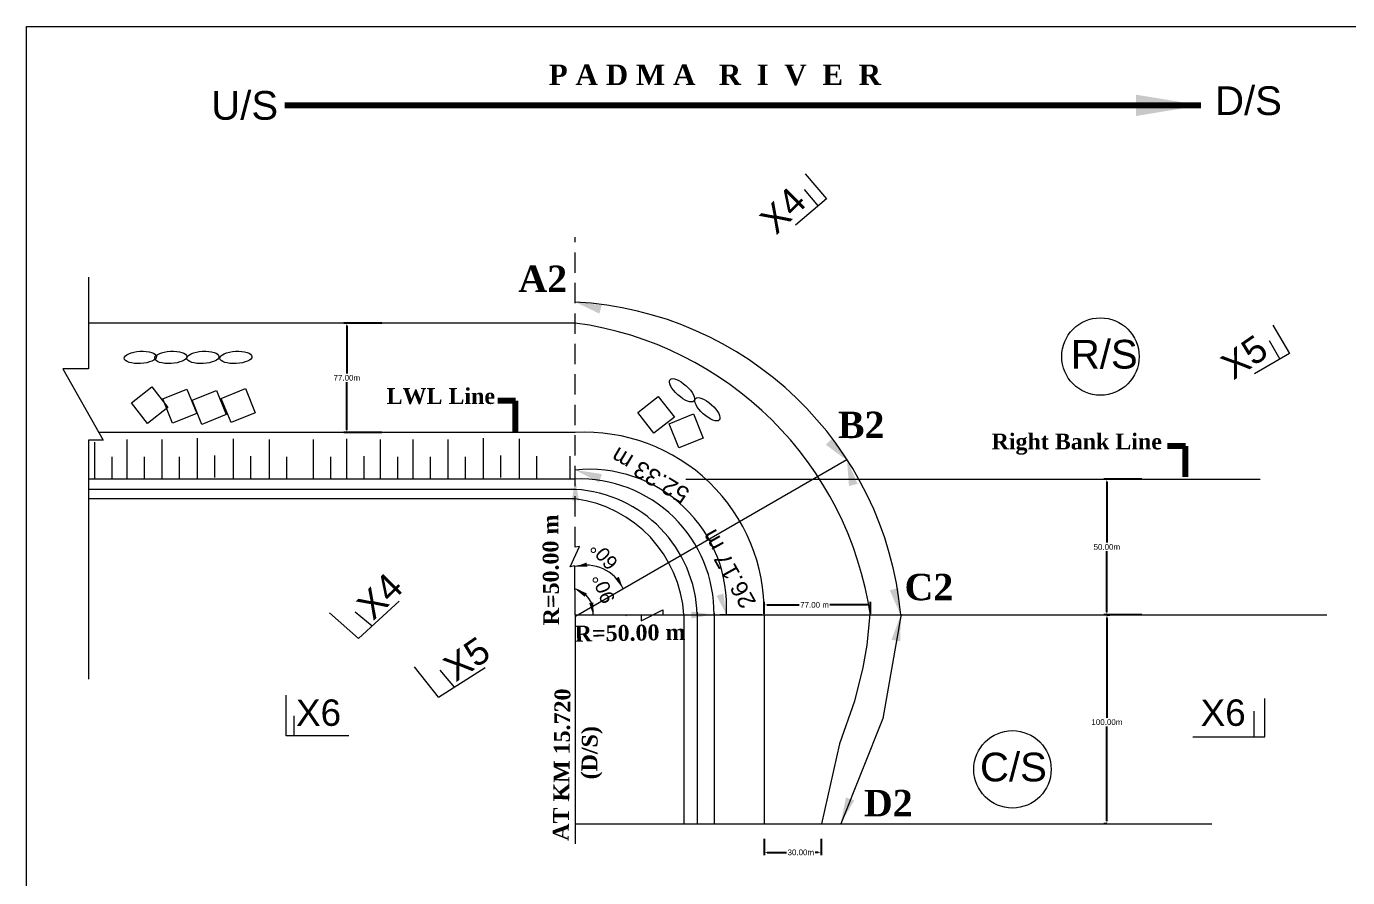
# Model space of a CAD drawing. Header units: inches. Extents: x -885 to 26362, y -28010 to 990.
# Drawn here: x 4309.9 to 4391.1, y -19602 to -19549.6 of the extents above; entities that cross this region are included whole.
import ezdxf

# ---------------------------------------------------------------- set-up
doc = ezdxf.new("R2010")
doc.units = ezdxf.units.IN
doc.header["$MEASUREMENT"] = 0
doc.header["$PDMODE"] = 3
doc.linetypes.add('DASHED2', pattern=[0.375, 0.25, -0.125])
doc.layers.add('LINE', color=7, linetype='Continuous')
doc.layers.add('Long Section Labels', color=7, linetype='Continuous', lineweight=9)
doc.styles.add('Arial-200', font='arial.ttf')
doc.styles.get("Standard").update_dxf_attribs({"font": 'arial.ttf'})
doc.dimstyles.get("Standard").update_dxf_attribs({"dimtxt": 0.18, "dimasz": 0.18, "dimexe": 0.18, "dimexo": 0.0625, "dimgap": 0.09, "dimtad": 0, "dimtih": 1, "dimtoh": 1, "dimdec": 4, "dimzin": 0, "dimdsep": 46, "dimtxsty": 'Standard', "dimcen": 0.09, "dimadec": 0, "dimazin": 0, "dimtfac": 1, "dimtdec": 4, "dimtofl": 0, "dimtmove": 0, "dimatfit": 3, "dimfxl": 1, "dimtolj": 1, "dimtzin": 0, "dimarcsym": 0})

# ---------------------------------------------------------------- blocks, each defined once
blk = doc.blocks.new('*D64')
at = {"color": 0, "linetype": 'ByBlock', "lineweight": -2, "ltscale": 0.5, "transparency": 16777216}
for p, q in [((4331.731, -19567.86), (4329.402, -19567.86)), ((4329.582, -19568.04), (4329.582, -19570.961)), ((4329.582, -19574.42), (4329.582, -19571.499)), ((4331.731, -19574.6), (4329.402, -19574.6))]:
    blk.add_line(p, q, dxfattribs=at)
at = {"color": 0, "linetype": 'ByBlock', "ltscale": 0.5, "transparency": 16777216}
for points in [[(4329.552, -19568.04), (4329.612, -19568.04), (4329.582, -19567.86)], [(4329.552, -19574.42), (4329.612, -19574.42), (4329.582, -19574.6)]]:
    blk.add_solid(points, dxfattribs=at)
at = {"layer": 'Defpoints', "color": 0, "linetype": 'ByBlock', "ltscale": 0.5, "transparency": 16777216}
for p in [(4331.794, -19567.86), (4329.582, -19574.6), (4331.794, -19574.6)]:
    blk.add_point(p, dxfattribs=at)
at = {"color": 0, "linetype": 'ByBlock', "lineweight": 20, "ltscale": 0.5, "transparency": 16777216, "insert": (4329.582, -19571.23), "char_height": 0.18, "attachment_point": 5}
blk.add_mtext('\\A1;{\\H1.95x;77.00m}', dxfattribs=at)
blk = doc.blocks.new('*D65')
at = {"color": 0, "linetype": 'ByBlock', "lineweight": -2, "ltscale": 0.5, "transparency": 16777216}
for p, q in [((4355.254, -19599.586), (4355.254, -19600.6)), ((4358.747, -19599.586), (4358.747, -19600.6)), ((4355.434, -19600.42), (4356.623, -19600.42)), ((4358.567, -19600.42), (4358.386, -19600.42))]:
    blk.add_line(p, q, dxfattribs=at)
at = {"color": 0, "linetype": 'ByBlock', "ltscale": 0.5, "transparency": 16777216}
for points in [[(4355.434, -19600.39), (4355.434, -19600.45), (4355.254, -19600.42)], [(4358.567, -19600.39), (4358.567, -19600.45), (4358.747, -19600.42)]]:
    blk.add_solid(points, dxfattribs=at)
at = {"layer": 'Defpoints', "color": 0, "linetype": 'ByBlock', "ltscale": 0.5, "transparency": 16777216}
for p in [(4355.254, -19599.524), (4358.747, -19599.524), (4355.254, -19600.42)]:
    blk.add_point(p, dxfattribs=at)
at = {"color": 0, "linetype": 'ByBlock', "lineweight": 20, "ltscale": 0.5, "transparency": 16777216, "insert": (4357.505, -19600.42), "char_height": 0.18, "attachment_point": 5}
blk.add_mtext('\\A1;{\\H1.95x;30.00m}', dxfattribs=at)
blk = doc.blocks.new('*D66')
at = {"color": 0, "linetype": 'ByBlock', "lineweight": -2, "ltscale": 0.5, "transparency": 16777216}
for p, q in [((4378.478, -19577.456), (4376.148, -19577.456)), ((4376.328, -19577.636), (4376.328, -19581.364)), ((4376.328, -19585.63), (4376.328, -19581.902)), ((4378.478, -19585.81), (4376.148, -19585.81))]:
    blk.add_line(p, q, dxfattribs=at)
at = {"color": 0, "linetype": 'ByBlock', "ltscale": 0.5, "transparency": 16777216}
for points in [[(4376.298, -19577.636), (4376.358, -19577.636), (4376.328, -19577.456)], [(4376.298, -19585.63), (4376.358, -19585.63), (4376.328, -19585.81)]]:
    blk.add_solid(points, dxfattribs=at)
at = {"layer": 'Defpoints', "color": 0, "linetype": 'ByBlock', "ltscale": 0.5, "transparency": 16777216}
for p in [(4378.54, -19577.456), (4376.328, -19585.81), (4378.54, -19585.81)]:
    blk.add_point(p, dxfattribs=at)
at = {"color": 0, "linetype": 'ByBlock', "lineweight": 20, "ltscale": 0.5, "transparency": 16777216, "insert": (4376.328, -19581.633), "char_height": 0.18, "attachment_point": 5}
blk.add_mtext('\\A1;{\\H1.95x;50.00m}', dxfattribs=at)
blk = doc.blocks.new('*D67')
at = {"color": 0, "linetype": 'ByBlock', "lineweight": -2, "ltscale": 0.5, "transparency": 16777216}
for p, q in [((4355.254, -19585.747), (4355.254, -19585.017)), ((4361.781, -19585.747), (4361.781, -19585.017)), ((4355.434, -19585.197), (4357.401, -19585.197)), ((4361.601, -19585.197), (4359.298, -19585.197))]:
    blk.add_line(p, q, dxfattribs=at)
at = {"color": 0, "linetype": 'ByBlock', "ltscale": 0.5, "transparency": 16777216}
for points in [[(4355.434, -19585.167), (4355.434, -19585.227), (4355.254, -19585.197)], [(4361.601, -19585.167), (4361.601, -19585.227), (4361.781, -19585.197)]]:
    blk.add_solid(points, dxfattribs=at)
at = {"layer": 'Defpoints', "color": 0, "linetype": 'ByBlock', "ltscale": 0.5, "transparency": 16777216}
for p in [(4355.254, -19585.197), (4355.254, -19585.81), (4361.781, -19585.81)]:
    blk.add_point(p, dxfattribs=at)
at = {"color": 0, "linetype": 'ByBlock', "lineweight": 20, "ltscale": 0.5, "transparency": 16777216, "insert": (4358.349, -19585.197), "char_height": 0.18, "attachment_point": 5}
blk.add_mtext('\\A1;{\\H1.95x;77.00 m}', dxfattribs=at)
blk = doc.blocks.new('*D68')
at = {"color": 0, "linetype": 'ByBlock', "lineweight": -2, "ltscale": 0.5, "transparency": 16777216}
for p, q in [((4376.333, -19585.81), (4376.513, -19585.81)), ((4376.333, -19585.99), (4376.333, -19592.139)), ((4376.333, -19598.476), (4376.333, -19592.677)), ((4376.333, -19598.656), (4376.153, -19598.656))]:
    blk.add_line(p, q, dxfattribs=at)
at = {"color": 0, "linetype": 'ByBlock', "ltscale": 0.5, "transparency": 16777216}
for points in [[(4376.303, -19585.99), (4376.363, -19585.99), (4376.333, -19585.81)], [(4376.303, -19598.476), (4376.363, -19598.476), (4376.333, -19598.656)]]:
    blk.add_solid(points, dxfattribs=at)
at = {"layer": 'Defpoints', "color": 0, "linetype": 'ByBlock', "ltscale": 0.5, "transparency": 16777216}
for p in [(4376.328, -19585.81), (4376.333, -19598.656), (4376.345, -19598.656)]:
    blk.add_point(p, dxfattribs=at)
at = {"color": 0, "linetype": 'ByBlock', "lineweight": 20, "ltscale": 0.5, "transparency": 16777216, "insert": (4376.333, -19592.408), "char_height": 0.18, "attachment_point": 5}
blk.add_mtext('\\A1;{\\H1.95x;100.00m}', dxfattribs=at)

msp = doc.modelspace()

# ---------------------------------------------------------------- linework, layer by layer
at = {"color": 0, "linetype": 'DASHED2', "lineweight": 20, "ltscale": 5}
msp.add_line((4343.623299, -19581.639346), (4343.623299, -19562.574358), dxfattribs=at)
at = {"color": 1, "linetype": 'Continuous', "lineweight": 20, "ltscale": 0.5}
msp.add_line((4343.637929, -19585.899859), (4360.345205, -19576.253908), dxfattribs=at)
at = {"color": 0, "linetype": 'Continuous', "lineweight": 20, "ltscale": 0.5}
for p, q in [((4343.317688, -19582.851136), (4343.887252, -19581.61415)), ((4343.887252, -19581.61415), (4343.615533, -19581.640087)), ((4343.613747, -19582.790766), (4343.317688, -19582.851136)), ((4343.625409, -19585.810624), (4343.613747, -19582.790766)), ((4343.622977, -19585.81951), (4347.683146, -19585.806896)), ((4343.625406, -19585.809799), (4343.625406, -19599.886905)), ((4343.625406, -19585.809799), (4389.869922, -19585.809799)), ((4347.683146, -19585.806896), (4347.684454, -19586.17833)), ((4347.684454, -19586.17833), (4349.022281, -19585.498231)), ((4349.022281, -19585.498231), (4349.023227, -19585.802732)), ((4349.023227, -19585.802732), (4352.126625, -19585.793091)), ((4350.31855, -19585.809799), (4350.31855, -19598.655537)), ((4351.126853, -19585.65294), (4351.126853, -19598.655537)), ((4352.169924, -19585.701485), (4352.169924, -19598.655537)), ((4352.522163, -19585.791862), (4355.113926, -19585.78381)), ((4355.254214, -19585.809799), (4355.254214, -19598.655537)), ((4325.841763, -19593.247201), (4325.841763, -19590.749332)), ((4386.038403, -19593.306749), (4386.038403, -19590.947597)), ((4326.344649, -19593.247201), (4326.344649, -19592.011322)), ((4385.38066, -19593.306749), (4385.38066, -19591.724036)), ((4329.713894, -19593.247201), (4325.841763, -19593.247201)), ((4381.613768, -19593.306749), (4386.038403, -19593.306749)), ((4343.625406, -19598.655537), (4382.777428, -19598.655537))]:
    msp.add_line(p, q, dxfattribs=at)
for points in [[(4361.757867, -19585.769264), (4361.557813, -19587.678703), (4361.329052, -19589.0504), (4360.800659, -19591.112178), (4359.884719, -19593.741644), (4358.771777, -19598.655537)], [(4363.676115, -19585.774055), (4362.554861, -19592.180175), (4359.957925, -19598.655537)]]:
    msp.add_lwpolyline(points, dxfattribs=at)
for centre, radius, start, end in [((4342.497379, -19587.786443), 21.24957, 5.33739369, 86.96273081), ((4340.75928, -19588.914613), 21.24957, 8.27710504, 82.25409498), ((4344.236599, -19585.601766), 11.019579, 358.91827593, 93.19047267), ((4344.501636, -19585.299358), 8.442007, 356.53352575, 95.97206862), ((4343.918982, -19585.701485), 8.250942, 359.24782621, 92.05370663), ((4343.172821, -19586.049744), 7.963923, 1.7265224, 86.75734456), ((4342.625453, -19586.314686), 7.709647, 3.75485321, 82.56344237), ((4344.289615, -19585.280323), 2.530697, 25.22436435, 105.71617286), ((4344.289615, -19585.280323), 2.530697, 346.40037232, 347.92438676)]:
    msp.add_arc(centre, radius, start, end, dxfattribs=at)
at = {"linetype": 'ByBlock', "lineweight": 20, "ltscale": 0.5}
for points in [[(4345.114632, -19567.280505), (4345.266048, -19566.758696), (4343.624914, -19566.565354)], [(4359.431553, -19574.967083), (4359.041979, -19575.345822), (4360.372981, -19576.325176)], [(4345.098109, -19577.665058), (4345.267731, -19577.148881), (4343.634387, -19576.898104)], [(4360.466895, -19577.88413), (4360.994503, -19577.754356), (4360.341375, -19576.23642)], [(4363.502905, -19584.16315), (4362.976154, -19584.29636), (4363.639159, -19585.810007)], [(4363.082982, -19587.339128), (4363.616204, -19587.443463), (4363.662598, -19585.79163)], [(4360.79091, -19597.228358), (4360.283015, -19597.035346), (4359.957925, -19598.655537)]]:
    msp.add_solid(points, dxfattribs=at)
at = {"layer": 'LINE', "color": 7, "lineweight": 20, "ltscale": 0.5}
for p, q in [((4357.771485, -19558.68924), (4359.08245, -19560.229142)), ((4357.712593, -19559.649795), (4358.566328, -19560.665666)), ((4359.08245, -19560.229142), (4357.180098, -19561.838108)), ((4359.08245, -19560.229142), (4357.180098, -19561.838108)), ((4313.694943, -19565.037156), (4313.694943, -19570.682293)), ((4343.628507, -19567.859725), (4313.694943, -19567.859725)), ((4386.532494, -19567.996509), (4387.556142, -19569.740663)), ((4386.307698, -19568.932244), (4386.972059, -19570.080932)), ((4387.556142, -19569.740663), (4385.403297, -19570.994845)), ((4387.556142, -19569.740663), (4385.403297, -19570.994845)), ((4313.694943, -19570.682293), (4312.11858, -19570.682293)), ((4312.11858, -19570.682293), (4314.587207, -19575.064446)), ((4313.694943, -19575.064446), (4313.694943, -19589.755365)), ((4314.587207, -19575.064446), (4313.694943, -19575.064446)), ((4314.071699, -19577.479432), (4314.071699, -19575.185366)), ((4343.623299, -19574.600058), (4314.325599, -19574.600058)), ((4316.064727, -19577.479432), (4316.064727, -19575.024003)), ((4318.231059, -19577.479432), (4318.231059, -19575.024003)), ((4320.397391, -19577.39286), (4320.397391, -19574.937431)), ((4322.607059, -19577.436146), (4322.607059, -19574.980717)), ((4324.816718, -19577.479432), (4324.816718, -19575.024003)), ((4327.529327, -19577.482265), (4327.529327, -19575.026837)), ((4329.581943, -19577.436146), (4329.581943, -19574.980717)), ((4331.661623, -19577.479432), (4331.661623, -19575.024003)), ((4333.654651, -19577.479432), (4333.654651, -19575.024003)), ((4335.820983, -19577.479432), (4335.820983, -19575.024003)), ((4337.987316, -19577.39286), (4337.987316, -19574.937431)), ((4340.196984, -19577.436146), (4340.196984, -19574.980717)), ((4315.137472, -19577.457704), (4315.137472, -19576.088747)), ((4317.1305, -19577.457704), (4317.1305, -19576.088747)), ((4319.296832, -19577.457704), (4319.296832, -19576.088747)), ((4321.463164, -19577.371132), (4321.463164, -19576.002175)), ((4323.672832, -19577.414418), (4323.672832, -19576.045461)), ((4325.88249, -19577.457704), (4325.88249, -19576.088747)), ((4328.5951, -19577.460537), (4328.5951, -19576.09158)), ((4330.647716, -19577.414418), (4330.647716, -19576.045461)), ((4332.727396, -19577.457704), (4332.727396, -19576.088747)), ((4334.720424, -19577.457704), (4334.720424, -19576.088747)), ((4336.886756, -19577.457704), (4336.886756, -19576.088747)), ((4339.053088, -19577.371132), (4339.053088, -19576.002175)), ((4341.262756, -19577.414418), (4341.262756, -19576.045461)), ((4343.326135, -19577.413627), (4343.326135, -19576.04467)), ((4343.628507, -19577.456633), (4313.694943, -19577.456633)), ((4350.43895, -19577.456633), (4364.657626, -19577.456633)), ((4352.502329, -19577.455842), (4366.721005, -19577.455842)), ((4361.066788, -19577.455842), (4385.760008, -19577.455842)), ((4365.413995, -19577.456633), (4383.696629, -19577.456633)), ((4343.637047, -19578.099363), (4313.694943, -19578.099363)), ((4350.783958, -19578.099363), (4350.783958, -19578.099363)), ((4343.629339, -19578.670678), (4313.694943, -19578.670678)), ((4350.783958, -19578.670678), (4350.783958, -19578.670678)), ((4330.304325, -19587.264672), (4332.794132, -19584.960806)), ((4330.304325, -19587.264672), (4332.794132, -19584.960806)), ((4330.091595, -19585.61491), (4331.141523, -19586.489996)), ((4335.228456, -19590.879439), (4338.0805, -19589.042924)), ((4335.228456, -19590.879439), (4338.0805, -19589.042924)), ((4335.305437, -19589.217801), (4336.187457, -19590.26191))]:
    msp.add_line(p, q, dxfattribs=at)
for points in [[(4317.313174, -19574.033882), (4316.326449, -19572.769125), (4317.591205, -19571.7824), (4318.577931, -19573.047156)], [(4318.859299, -19574.01713), (4318.258627, -19572.529706), (4319.746051, -19571.929034), (4320.346723, -19573.416458)], [(4320.668876, -19574.094337), (4320.068204, -19572.606913), (4321.555628, -19572.006241), (4322.1563, -19573.493665)], [(4322.461339, -19573.983706), (4321.860667, -19572.496282), (4323.348091, -19571.895609), (4323.948763, -19573.383033)], [(4348.46143, -19574.629913), (4347.474704, -19573.365156), (4348.739461, -19572.37843), (4349.726187, -19573.643187)], [(4350.007555, -19575.54162), (4349.406883, -19574.054196), (4350.894307, -19573.453523), (4351.494979, -19574.940947)]]:
    msp.add_lwpolyline(points, close=True, dxfattribs=at)
for points in [[(4330.304325, -19587.264672), (4328.515713, -19585.68251)], [(4335.228456, -19590.879439), (4333.741757, -19589.010724)]]:
    msp.add_lwpolyline(points, dxfattribs=at)
for centre in [(4375.93392, -19569.920284), (4370.523124, -19595.31181)]:
    msp.add_circle(centre, 2.381398, dxfattribs=at)
msp.add_arc((4343.254527, -19585.655062), 1.488215, 354.03187137, 75.89292874, dxfattribs=at)
for centre, major_axis in [((4316.877778, -19569.975356), (-0.987354, -0.052556)), ((4318.74878, -19569.975356), (-0.987354, -0.052556)), ((4320.727037, -19569.975356), (-0.987354, -0.052556)), ((4322.757296, -19569.975356), (-0.987354, -0.052556)), ((4350.196576, -19571.998549), (-0.735328, 0.661002)), ((4351.75773, -19573.163186), (-0.735328, 0.661002))]:
    msp.add_ellipse(centre, major_axis=major_axis, ratio=0.379800122, dxfattribs=at)
for points in [[(4343.855308, -19578.754964), (4343.421968, -19578.758342), (4343.628507, -19577.456633)], [(4344.325545, -19582.593921), (4344.370278, -19582.842721), (4343.601512, -19582.85252)], [(4346.093567, -19583.59698), (4346.31396, -19583.473168), (4346.5752, -19584.196252)], [(4344.338123, -19584.479029), (4344.212465, -19584.698374), (4343.617257, -19584.211728)], [(4344.48802, -19585.085515), (4344.737468, -19585.044549), (4344.735643, -19585.813375)], [(4352.738232, -19584.501691), (4352.325734, -19584.634508), (4352.930431, -19585.805594)], [(4350.772441, -19586.032304), (4350.764978, -19585.599015), (4352.068576, -19585.793271)]]:
    msp.add_solid(points, dxfattribs=at)
at = {"layer": 'Long Section Labels'}
msp.add_lwpolyline([(4309.873064, -19549.616739), (4501.217484, -19549.616739), (4501.217484, -19684.916379), (4309.873064, -19684.916379)], close=True, dxfattribs=at)

# ---------------------------------------------------------------- texts
at = {"layer": 'LINE', "color": 7, "lineweight": 20, "ltscale": 0.5, "style": 'Arial-200'}
for s, p in [('D/S', (4382.984149, -19555.06701)), ('U/S', (4321.242917, -19555.356998)), ('R/S', (4374.113497, -19570.660553)), ('C/S', (4368.526298, -19596.052078))]:
    msp.add_text(s, height=1.7660951, dxfattribs=at).set_placement(p)
at = {"layer": 'LINE', "color": 7, "lineweight": 20, "ltscale": 0.5}
for s, insert, char_height, width, attachment_point in [('{\\fTimes New Roman|b1|i0|c0|p18;P A D M A   R  I  V  E  R}', (4342.0011, -19551.959248), 1.26523018, 49.69258669, 1), ('{\\fTimes New Roman|b1|i0|c0|p18;A2}', (4340.131685, -19565.951425), 1.62532551, 58.38116407, 7), ('{\\fTimes New Roman|b1|i0|c0|p18;LWL Line}', (4338.696846, -19572.861784), 0.97519531, 35.02869844, 9), ('{\\fTimes New Roman|b1|i0|c0|p18;B2}', (4359.784964, -19574.944672), 1.62532551, 58.38116407, 7), ('{\\fTimes New Roman|b1|i0|c0|p18;Right Bank Line}', (4379.715943, -19575.961101), 0.97519531, 35.02869844, 9), ('{\\fTimes New Roman|b1|i0|c0|p18;C2}', (4363.882173, -19584.934494), 1.62532551, 58.38116407, 7), ('{\\fTimes New Roman|b1|i0|c0|p18;D2}', (4361.387018, -19598.204543), 1.62532551, 58.38116407, 7)]:
    msp.add_mtext(s, dxfattribs=dict(at, insert=insert, char_height=char_height, width=width, attachment_point=attachment_point))
for s, insert, char_height, width, attachment_point, rotation in [('X4', (4355.985304, -19562.486962), 1.6253255, 58.38116407, 7, 44.73992357), ('X5', (4384.113982, -19571.426368), 1.6253255, 58.38116407, 7, 34.73992357), ('{\\fTimes New Roman|b1|i0|c0|p18;R=50.00 m}', (4342.602697, -19579.640178), 0.97519531, 35.02869844, 9, 90.50702895), ('X4', (4331.195102, -19586.204672), 1.6253255, 58.38116407, 7, 44.73992357), ('{\\fTimes New Roman|b1|i0|c0|p18;R=50.00 m}', (4343.587199, -19586.48311), 0.97519531, 35.02869844, 1, 0.95217471), ('X5', (4336.289768, -19589.990225), 1.6253255, 58.38116407, 7, 34.73992357), ('{\\fTimes New Roman|b1|i0|c0|p18;AT KM 15.720}', (4342.361077, -19590.333734), 0.97519531, 35.02869844, 3, 89.32851316), ('X6', (4326.455049, -19592.670548), 1.6253255, 58.38116407, 7, 0.30626857), ('X6', (4382.096946, -19592.670548), 1.6253255, 58.38116407, 7, 0.30626857), ('{\\fTimes New Roman|b1|i0|c0|p18;(D/S)}', (4344.043416, -19592.647719), 0.97519531, 35.02869844, 3, 89.32851316)]:
    msp.add_mtext(s, dxfattribs=dict(at, insert=insert, char_height=char_height, width=width, attachment_point=attachment_point, rotation=rotation))
at = {"layer": 'LINE', "color": 7, "lineweight": 20, "ltscale": 0.5, "attachment_point": 5}
for s, insert, char_height, rotation in [('52.33 m', (4348.240282, -19577.231434), 1.0400474, 149.15038298), ('26.17 m', (4353.061364, -19582.987785), 1.0400474, 119.15038298), ('\\A1;60°', (4345.399272, -19582.158437), 0.8667062, 131.25544782), ('\\A1;90°', (4345.371282, -19584.194515), 0.8667062, 111.25544782)]:
    msp.add_mtext(s, dxfattribs=dict(at, insert=insert, char_height=char_height, rotation=rotation))

# ---------------------------------------------------------------- dimensions: what is measured, and where the dimension line sits
at = {"linetype": 'ByBlock', "lineweight": 20, "ltscale": 0.5}
for base, p1, p2, text, picture, middle in [((4329.581943, -19574.600058), (4331.793792, -19567.859725), (4331.793792, -19574.600058), '{\\H1.95x;77.00m}', '*D64', (4329.581943, -19571.229891)), ((4376.328436, -19585.809799), (4378.540285, -19577.455842), (4378.540285, -19585.809799), '{\\H1.95x;50.00m}', '*D66', (4376.328436, -19581.632821))]:
    dim = msp.add_linear_dim(base=base, p1=p1, p2=p2, angle=90, text=text, dimstyle='Standard', override={"dimfxl": 700, "dimfxlon": 1}, dxfattribs=at)
    dim.commit()
    dim.dimension.update_dxf_attribs({"geometry": picture, "text_midpoint": middle})
for base, p1, p2, text, picture, middle in [((4355.254214, -19585.197011), (4361.780801, -19585.809799), (4355.254214, -19585.809799), '{\\H1.95x;77.00 m}', '*D67', (4358.349076, -19585.197011)), ((4355.254214, -19600.420044), (4358.747054, -19599.523996), (4355.254214, -19599.523996), '{\\H1.95x;30.00m}', '*D65', (4357.504708, -19600.420044))]:
    dim = msp.add_linear_dim(base=base, p1=p1, p2=p2, text=text, dimstyle='Standard', override={"dimfxl": 700, "dimfxlon": 1}, dxfattribs=at)
    dim.commit()
    dim.dimension.update_dxf_attribs({"geometry": picture, "text_midpoint": middle, "dimtype": 160})
dim = msp.add_linear_dim(base=(4376.333021, -19598.655537), p1=(4376.328436, -19585.809799), p2=(4376.344625, -19598.655537), angle=90, text='{\\H1.95x;100.00m}', dimstyle='Standard', override={"dimfxl": 700, "dimfxlon": 1}, dxfattribs=at)
dim.commit()
dim.dimension.update_dxf_attribs({"geometry": '*D68', "text_midpoint": (4376.333021, -19592.407712), "dimtype": 160})

# ---------------------------------------------------------------- leaders
at = {"layer": 'LINE', "color": 7, "lineweight": 20, "ltscale": 0.5}
for points, override in [([(4382.115892, -19554.470557), (4325.758507, -19554.470557)], {"dimtxt": 1.2, "dimasz": 4, "dimclrd": 7, "dimclre": 7, "dimclrt": 7, "dimlwd": 65535, "dimlwe": 65535}), ([(4339.961675, -19574.539606), (4339.961675, -19572.65383), (4338.861878, -19572.65383)], {"dimtxt": 1.2, "dimasz": 0.9, "dimclrd": 7, "dimclre": 7, "dimclrt": 7, "dimlwd": 65535, "dimlwe": 65535}), ([(4381.161038, -19577.316813), (4381.161038, -19575.431037), (4380.06124, -19575.431037)], {"dimtxt": 1.2, "dimasz": 0.9, "dimclrd": 7, "dimclre": 7, "dimclrt": 7, "dimlwd": 65535, "dimlwe": 65535})]:
    msp.add_leader(points, dimstyle='Standard', override=override, dxfattribs=at)

doc.saveas('drawing.dxf')
